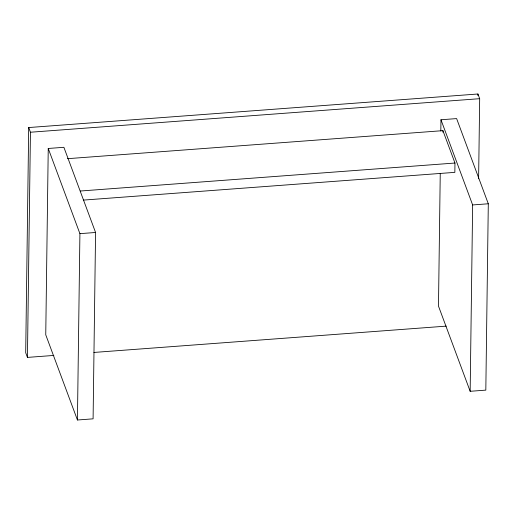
<?xml version="1.0" encoding="UTF-8"?>
<svg xmlns="http://www.w3.org/2000/svg" width="514" height="514" viewBox="0 0 514 514"><rect width="100%" height="100%" fill="white"/><g stroke="black" fill="none" stroke-linecap="round" stroke-linejoin="round"><path stroke-width="0.77" d="M478.611 178.814L479.678 98.688L477.936 93.998L28.7 127.549L25.7 352.72L27.441 357.403L53.867 355.431M27.441 357.403L30.442 132.233L28.7 127.549M48.239 148.469L45.752 334.813L77.434 420.002L93.092 418.833L95.572 232.482L63.89 147.3L48.239 148.469L79.914 233.652L77.434 420.002M440.247 173.346L438.481 306.106L470.162 391.295L485.82 390.126L488.3 203.775L456.618 118.593L440.967 119.762L440.813 130.961M442.901 132.201L442.92 130.652L67.443 158.691M442.92 130.652L454.967 163.034L454.845 172.357L83.364 200.1M470.162 391.295L472.642 204.945L440.967 119.762M477.911 95.604L477.936 93.998M30.442 132.233L479.678 98.688M80.287 191.022L454.967 163.034M79.914 233.652L95.572 232.482M472.642 204.945L488.3 203.775M93.908 352.443L446.248 326.127"/></g></svg>
